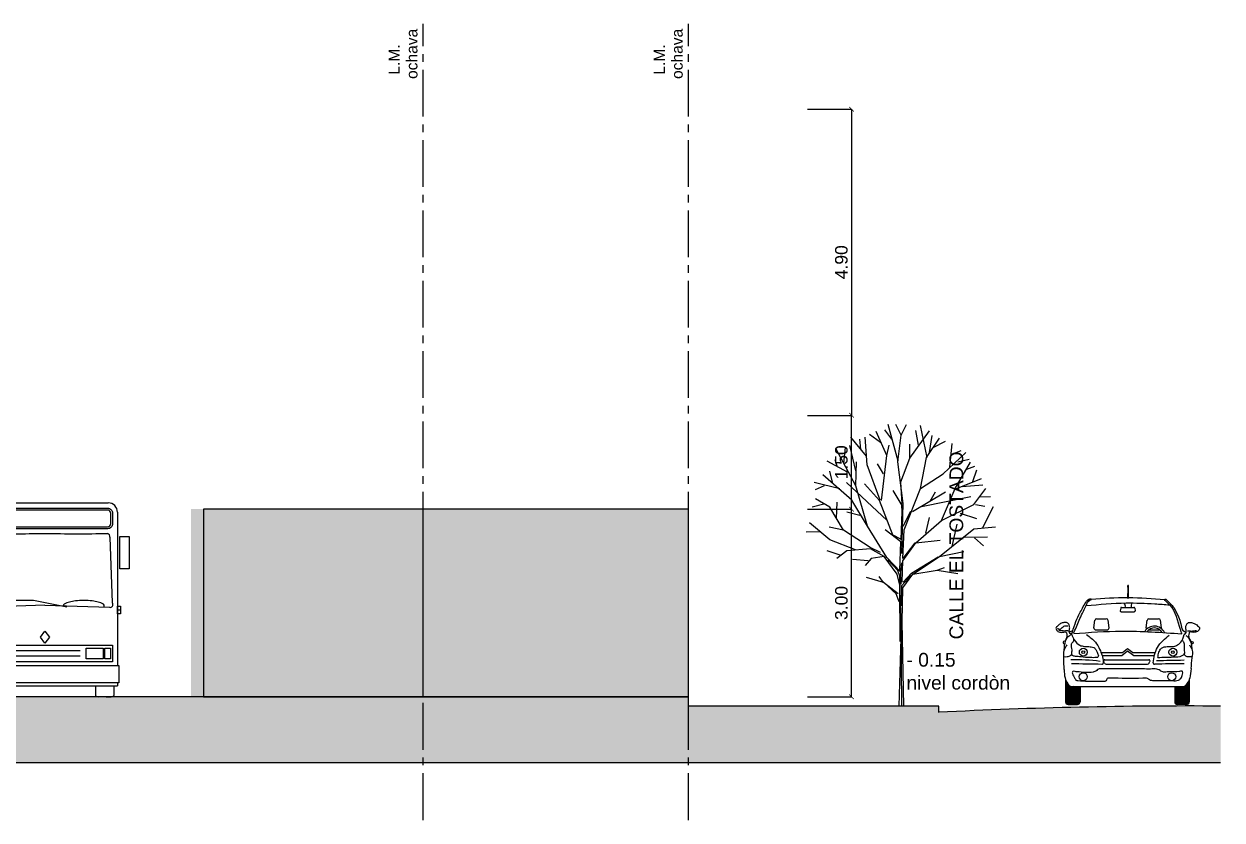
# Model space of a CAD drawing. Header units: inches. Extents: x -309 to 190, y -1585 to -1350.
# Drawn here: x 160.18 to 179.33, y -1457.28 to -1444.55 of the extents above; entities that cross this region are included whole.
import ezdxf

# ---------------------------------------------------------------- set-up
doc = ezdxf.new("R2010")
doc.units = ezdxf.units.IN
doc.header["$MEASUREMENT"] = 0
doc.header["$PDMODE"] = 3
doc.linetypes.add('CENTER2', pattern=[1.125, 0.75, -0.125, 0.125, -0.125])
doc.linetypes.add('HIDDEN', pattern=[0.375, 0.25, -0.125])
doc.layers.get('0').update_dxf_attribs({"color": 9, "linetype": 'CONTINUOUS'})
doc.layers.get('DEFPOINTS').update_dxf_attribs({"color": 9, "linetype": 'CONTINUOUS'})
for name, color, linetype in [('color gris', 9, 'CONTINUOUS'), ('COTAS 1.75', 9, 'CONTINUOUS'), ('lm', 9, 'HIDDEN'), ('referencias', 9, 'CONTINUOUS'), ('TECH', 9, 'CONTINUOUS'), ('TEXT-CARP', 9, 'CONTINUOUS'), ('TEXTOS', 9, 'CONTINUOUS')]:
    doc.layers.add(name, color=color, linetype=linetype)
doc.styles.add('ARIAL', font='arial.ttf', dxfattribs={"height": 0.225})
doc.styles.add('COTAS', font='arial.ttf')
doc.styles.get("Standard").update_dxf_attribs({"font": 'arial.ttf'})
doc.dimstyles.new('FMR75', dxfattribs={"dimtxt": 0.13, "dimasz": 0.075, "dimexe": 0, "dimexo": 0, "dimgap": 0.06, "dimtad": 1, "dimzin": 4, "dimdsep": 46, "dimtxsty": 'COTAS', "dimblk1": 'ARCHTICK', "dimblk2": 'ARCHTICK', "dimsah": 1, "dimcen": 0.2, "dimclrd": 256, "dimclre": 9, "dimclrt": 2, "dimadec": 0, "dimazin": 0, "dimtfac": 1, "dimtmove": 2, "dimatfit": 3, "dimldrblk": 'ARCHTICK', "dimfxl": 1, "dimtvp": -0.8, "dimtolj": 1, "dimtzin": 0, "dimarcsym": 0})

# ---------------------------------------------------------------- blocks, each defined once
blk = doc.blocks.new('bus 6')
for p, q in [((-0.095, 3.1), (1.925, 3.1)), ((-0.245, 2.95), (-0.245, 0.497)), ((2.075, 2.95), (2.075, 0.497)), ((-0.165, 1.5), (-0.125, 2.55)), ((1.995, 1.5), (1.955, 2.55)), ((0.733, 1.538), (0.139, 1.538)), ((1.264, 1.43), (0.733, 1.538)), ((-0.293, 1.387), (-0.245, 1.387)), ((0.915, 1.467), (-0.115, 1.43)), ((0.915, 1.467), (1.945, 1.43)), ((2.123, 1.387), (2.075, 1.387)), ((-0.167, 0.827), (1.997, 0.827)), ((-0.167, 0.558), (-0.167, 0.827)), ((1.997, 0.827), (1.997, 0.558)), ((0.383, 0.738), (1.478, 0.738)), ((0.383, 0.656), (1.478, 0.656)), ((1.997, 0.558), (-0.167, 0.558)), ((-0.245, 0.221), (-0.245, 0.172)), ((2.075, 0.221), (2.075, 0.172)), ((-0.245, 0.172), (2.075, 0.172)), ((-0.185, 0.172), (-0.185, 0.02)), ((-0.065, 0), (-0.145, 0)), ((-0.065, 0), (0.065, 0)), ((0.105, 0.172), (0.105, 0.02)), ((1.725, 0.172), (1.725, 0.02)), ((1.895, 0), (1.765, 0)), ((1.895, 0), (1.975, 0)), ((2.015, 0.172), (2.015, 0.02))]:
    blk.add_line(p, q)
for points in [[(-0.167, 2.767), (-0.167, 2.935, -0.414214), (-0.087, 3.015), (1.917, 3.015, -0.414214), (1.997, 2.935), (1.997, 2.767, -0.414214), (1.917, 2.687), (-0.087, 2.687, -0.414214)], [(-0.137, 2.767), (-0.137, 2.935, -0.414214), (-0.087, 2.985), (0.28, 2.985, -0.414214), (0.33, 2.935), (0.33, 2.767, -0.414214), (0.28, 2.717), (-0.087, 2.717, -0.414214)], [(1.967, 2.767), (1.967, 2.935, 0.414214), (1.917, 2.985), (0.407, 2.985, 0.414214), (0.357, 2.935), (0.357, 2.767, 0.414214), (0.407, 2.717), (1.917, 2.717, 0.414214)]]:
    blk.add_lwpolyline(points, format="xyb", close=True)
for points in [[(-0.433, 2.565), (-0.433, 2.045), (-0.28, 2.045), (-0.28, 2.565)], [(2.263, 2.565), (2.263, 2.045), (2.11, 2.045), (2.11, 2.565)], [(-0.245, 1.325), (-0.245, 1.448), (-0.293, 1.448), (-0.293, 1.325)], [(2.075, 1.325), (2.075, 1.448), (2.123, 1.448), (2.123, 1.325)], [(0.915, 0.859), (0.844, 0.955), (0.915, 1.05), (0.986, 0.955)], [(-0.044, 0.607), (-0.044, 0.778), (-0.133, 0.778), (-0.133, 0.607)], [(0.257, 0.607), (0.257, 0.778), (-0.015, 0.778), (-0.015, 0.607)], [(1.573, 0.607), (1.573, 0.778), (1.845, 0.778), (1.845, 0.607)], [(1.874, 0.607), (1.874, 0.778), (1.963, 0.778), (1.963, 0.607)], [(-0.267, 0.221), (-0.267, 0.497), (2.097, 0.497), (2.097, 0.221)]]:
    blk.add_lwpolyline(points, close=True)
blk.add_lwpolyline([(1.854, 1.43, 0.21348), (1.864, 1.452, 0.256079), (1.85, 1.478, 0.077553), (1.768, 1.514, 0.037361), (1.671, 1.532, 0.027272), (1.536, 1.539, 0.027272), (1.402, 1.532, 0.037361), (1.305, 1.514, 0.077553), (1.223, 1.478, 0.221642), (1.209, 1.456, 0.256079)], format="xyb")
for centre, radius, start, end in [((-0.095, 2.95), 0.15, 90, 180), ((1.925, 2.95), 0.15, 0, 90), ((-0.071, 2.557), 0.0543, 104.6764, 187.9435), ((0.389, 37.962), 35.355, 269.2323, 270.8529), ((1.441, 37.962), 35.355, 269.1471, 270.7677), ((1.901, 2.557), 0.0543, 352.0565, 75.3236), ((-0.126, 1.475), 0.0463, 147.3391, 283.7363), ((1.956, 1.475), 0.0463, 256.2637, 32.6609), ((-0.145, 0.05), 0.05, 216.8699, 270), ((0.065, 0.05), 0.05, 270, 323.1301), ((1.765, 0.05), 0.05, 216.8699, 270), ((1.975, 0.05), 0.05, 270, 323.1301)]:
    blk.add_arc(centre, radius, start, end)
blk.add_text('00', height=0.1521).set_placement((-0.042, 2.769))
blk = doc.blocks.new('Arvls022')
at = {"color": 0, "linetype": 'ByBlock'}
for p, q in [((-0.0903, 0.8828), (-0.067, 0.9973)), ((-0.0598, 0.9275), (-0.0509, 0.9794)), ((0.001, 0.9633), (-0.0169, 1.0009)), ((0.001, 0.9633), (0.0207, 1.0009)), ((0.0118, 0.8702), (0.0476, 1.0009)), ((0.035, 0.949), (0.0601, 0.9813)), ((-0.1117, 0.9185), (-0.1565, 0.9418)), ((-0.0885, 0.8828), (-0.135, 0.9526)), ((-0.0992, 0.9006), (-0.1082, 0.9615)), ((-0.0294, 0.8809), (-0.0992, 0.9776)), ((0.0136, 0.8684), (0.001, 0.9633)), ((0.0529, 0.8899), (0.0905, 0.9759)), ((0.0745, 0.9364), (0.1138, 0.9651)), ((0.1228, 0.8576), (0.1299, 0.9561)), ((0.1245, 0.8881), (0.1801, 0.9561)), ((0.1442, 0.9132), (0.1478, 0.949)), ((-0.1476, 0.8254), (-0.2281, 0.9006)), ((-0.1762, 0.8935), (-0.212, 0.9078)), ((-0.1708, 0.8487), (-0.1798, 0.9329)), ((-0.0294, 0.8809), (-0.0294, 0.9311)), ((0.0529, 0.8899), (0.044, 0.9275)), ((0.1621, 0.8362), (0.1836, 0.9257)), ((0.1621, 0.7824), (0.2338, 0.915)), ((0.2051, 0.863), (0.1998, 0.9185)), ((-0.2317, 0.8416), (-0.2603, 0.8523)), ((-0.1905, 0.7735), (-0.2442, 0.8666)), ((-0.1995, 0.8684), (-0.2406, 0.8774)), ((-0.067, 0.7735), (-0.0885, 0.8828)), ((0.0028, 0.7968), (-0.0294, 0.8809)), ((-0.0061, 0.7198), (0.0136, 0.8684)), ((0.0709, 0.7305), (0.0529, 0.8899)), ((0.0637, 0.8254), (0.0852, 0.8612)), ((0.0762, 0.7323), (0.1228, 0.8576)), ((0.1621, 0.7824), (0.1604, 0.8684)), ((0.1926, 0.8308), (0.2642, 0.8702)), ((0.2284, 0.8523), (0.2355, 0.8756)), ((-0.1923, 0.7717), (-0.2836, 0.8093)), ((-0.2532, 0.7986), (-0.2675, 0.8398)), ((-0.067, 0.7735), (-0.1476, 0.8254)), ((0.1765, 0.7323), (0.2803, 0.8219)), ((0.2445, 0.7914), (0.2552, 0.8344)), ((-0.2568, 0.7162), (-0.2997, 0.7735)), ((-0.2156, 0.7807), (-0.289, 0.786)), ((-0.1422, 0.6589), (-0.1905, 0.7735)), ((-0.0097, 0.6266), (-0.067, 0.7735)), ((-0.0061, 0.7072), (0.0297, 0.7663)), ((-0.0025, 0.7198), (0.0028, 0.795)), ((0.0512, 0.6589), (0.1961, 0.795)), ((0.078, 0.7305), (0.1317, 0.7896)), ((0.121, 0.6392), (0.1621, 0.7824)), ((0.2194, 0.7717), (0.3107, 0.795)), ((0.2749, 0.7824), (0.3071, 0.7681)), ((-0.28, 0.7431), (-0.3158, 0.7448)), ((-0.0706, 0.709), (-0.246, 0.7448)), ((-0.0384, 0.6911), (-0.1565, 0.761)), ((-0.101, 0.7287), (-0.1207, 0.761)), ((0.0297, 0.6051), (0.078, 0.7305)), ((0.121, 0.6392), (0.1765, 0.7323)), ((0.2317, 0.6671), (0.2284, 0.7251)), ((0.2552, 0.7072), (0.3054, 0.7359)), ((-0.2872, 0.632), (-0.3265, 0.709)), ((-0.2621, 0.7162), (-0.2961, 0.7108)), ((-0.2084, 0.6858), (-0.2657, 0.666)), ((-0.1422, 0.6589), (-0.2568, 0.7162)), ((-0.0061, 0.6392), (-0.033, 0.6929)), ((-0.0008, 0.5425), (-0.0061, 0.7198)), ((-0.0025, 0.6911), (-0.0008, 0.7144)), ((0.001, 0.5908), (-0.0025, 0.6911)), ((0.1478, 0.6768), (0.1944, 0.6893)), ((0.2069, 0.6249), (0.2552, 0.7072)), ((0.2767, 0.718), (0.3179, 0.7072)), ((-0.1798, 0.5675), (-0.1976, 0.6463)), ((-0.0509, 0.5801), (-0.1422, 0.6589)), ((-0.0867, 0.6141), (-0.0992, 0.6696)), ((0.0529, 0.5282), (0.121, 0.6392)), ((0.2552, 0.5908), (0.3268, 0.6517)), ((-0.2568, 0.6302), (-0.3337, 0.6374)), ((-0.2227, 0.5998), (-0.3051, 0.6016)), ((-0.2585, 0.598), (-0.2908, 0.5694)), ((-0.135, 0.5318), (-0.2568, 0.6302)), ((-0.0044, 0.5245), (-0.0097, 0.6266)), ((0.0028, 0.5837), (0.0583, 0.6266)), ((0.0028, 0.5926), (0.0297, 0.607)), ((0.112, 0.564), (0.2069, 0.6249)), ((0.2069, 0.6249), (0.257, 0.6356)), ((0.2874, 0.6195), (0.3394, 0.6177)), ((-0.0509, 0.5801), (-0.1368, 0.589)), ((-0.0044, 0.5156), (-0.0509, 0.5801)), ((-0.0473, 0.5801), (-0.0044, 0.5245)), ((0.0064, 0.4816), (0.0028, 0.5837)), ((0.0619, 0.5318), (0.1102, 0.5586)), ((0.0745, 0.5461), (0.112, 0.564)), ((0.1102, 0.5586), (0.1944, 0.5514)), ((0.1639, 0.555), (0.2552, 0.5908)), ((-0.135, 0.5318), (-0.2209, 0.5496)), ((-0.0401, 0.469), (-0.135, 0.5318)), ((-0.0348, 0.4726), (-0.1296, 0.5299)), ((-0.0025, 0.4404), (-0.0044, 0.5156)), ((0.0028, 0.4762), (0.0529, 0.5282)), ((0.0136, 0.4816), (0.0494, 0.5192)), ((0.0153, 0.469), (0.0619, 0.5318)), ((0.0619, 0.5318), (0.1085, 0.5245)), ((0.1085, 0.5245), (0.1299, 0.4995)), ((0.1192, 0.5156), (0.1747, 0.521)), ((0.1944, 0.5514), (0.2302, 0.5245)), ((0.2141, 0.5353), (0.2642, 0.5514)), ((-0.126, 0.4834), (-0.1995, 0.4709)), ((-0.126, 0.4834), (-0.1529, 0.4923)), ((-0.0401, 0.469), (-0.126, 0.4834)), ((-0.0044, 0.4207), (-0.0401, 0.469)), ((-0.0061, 0.4404), (-0.0348, 0.4726)), ((0.0028, 0.4762), (-0.0008, 0.5085)), ((0.0014, 0.4337), (0.0023, 0.4755)), ((0.0064, 0.4619), (0.0136, 0.4816)), ((0.0064, 0.4297), (0.0153, 0.469)), ((-0.0008, 0.4279), (-0.033, 0.4637)), ((0.0006, 0.356), (-0.0011, 0.4279)), ((0.0014, 0.2832), (0.0064, 0.4619)), ((0.0046, 0.2291), (0.0064, 0.4297)), ((0.0118, 0.3992), (0.0637, 0.4386)), ((0.0189, 0.3992), (0.0494, 0.4261)), ((0.0637, 0.4386), (0.0798, 0.4601)), ((0.0637, 0.4386), (0.1245, 0.4565)), ((-0.0025, 0.2989), (-0.0044, 0.4207)), ((0.0082, 0.3705), (0.0189, 0.3992)), ((-0.0079, -0.0002), (-0.0025, 0.2989)), ((-0.0008, 0.0034), (0.001, 0.281)), ((0.001, 0.281), (0.01, -0.0002))]:
    blk.add_line(p, q, dxfattribs=at)
blk = doc.blocks.new('*X74')
at = {"color": 0, "linetype": 'ByBlock'}
for p, q in [((19.33, 4.12), (19.56, 4.12)), ((19.33, 4), (19.56, 4)), ((19.33, 3.88), (19.56, 3.88)), ((19.33, 3.75), (19.56, 3.75)), ((19.33, 3.62), (19.56, 3.62)), ((19.33, 3.5), (19.56, 3.5)), ((19.33, 3.38), (19.56, 3.38)), ((19.35, 3.25), (19.56, 3.25)), ((19.41, 3.12), (19.56, 3.12))]:
    blk.add_line(p, q, dxfattribs=at)
blk = doc.blocks.new('Citroen forntal')
for p, q in [((-0.123, -0.167), (-0.13, -0.207)), ((-0.109, -0.155), (0.087, -0.155)), ((0.101, -0.167), (0.108, -0.207)), ((-0.551, -0.481), (-0.537, -0.361)), ((-0.507, -0.335), (-0.353, -0.335)), ((-0.309, -0.481), (-0.323, -0.361)), ((-0.116, -0.223), (0.094, -0.223)), ((0.285, -0.481), (0.299, -0.361)), ((0.329, -0.335), (0.483, -0.335)), ((0.527, -0.481), (0.513, -0.361)), ((-0.521, -0.514), (-0.339, -0.514)), ((0.324, -0.514), (0.497, -0.514)), ((-0.437, -0.874), (-0.094, -0.874)), ((-0.42, -0.921), (-0.105, -0.921)), ((-0.105, -0.921), (-0.015, -0.849)), ((-0.094, -0.874), (-0.016, -0.811)), ((-0.016, -0.811), (0.072, -0.874)), ((-0.015, -0.849), (0.087, -0.921)), ((0.072, -0.874), (0.429, -0.874)), ((0.087, -0.921), (0.416, -0.921)), ((-0.384, -1.043), (-0.393, -1.022)), ((-0.375, -0.993), (0.326, -0.993)), ((-0.356, -1.061), (0.307, -1.061)), ((0.334, -1.043), (0.344, -1.022)), ((-1.004, -1.308), (-1.004, -1.665)), ((-1.004, -1.308), (-1.004, -1.308)), ((-0.998, -1.321), (-1.004, -1.321)), ((-0.992, -1.335), (-1.004, -1.335)), ((0.961, -1.335), (0.973, -1.335)), ((0.968, -1.321), (0.973, -1.321)), ((0.973, -1.308), (0.973, -1.665)), ((0.973, -1.308), (0.973, -1.308)), ((-0.985, -1.348), (-1.004, -1.348)), ((-0.98, -1.361), (-1.004, -1.361)), ((-0.98, -1.374), (-1.004, -1.374)), ((-0.98, -1.387), (-1.004, -1.387)), ((-0.98, -1.4), (-1.004, -1.4)), ((-0.98, -1.414), (-1.004, -1.414)), ((-0.98, -1.427), (-1.004, -1.427)), ((-0.98, -1.44), (-1.004, -1.44)), ((-0.98, -1.453), (-1.004, -1.453)), ((-0.98, -1.466), (-1.004, -1.466)), ((-0.98, -1.48), (-1.004, -1.48)), ((-0.98, -1.493), (-1.004, -1.493)), ((-0.98, -1.506), (-1.004, -1.506)), ((-0.98, -1.519), (-1.004, -1.519)), ((-0.98, -1.356), (-0.98, -1.703)), ((-0.977, -1.361), (-0.98, -1.358)), ((-0.943, -1.413), (-0.98, -1.376)), ((-0.943, -1.432), (-0.98, -1.395)), ((-0.943, -1.451), (-0.98, -1.414)), ((-0.943, -1.469), (-0.98, -1.432)), ((-0.943, -1.488), (-0.98, -1.451)), ((-0.943, -1.507), (-0.98, -1.47)), ((-0.943, -1.525), (-0.98, -1.488)), ((-0.943, -1.544), (-0.98, -1.507)), ((-0.943, -1.563), (-0.98, -1.526)), ((-0.943, -1.707), (-0.943, -1.402)), ((-0.943, -1.415), (-0.937, -1.409)), ((-0.943, -1.433), (-0.926, -1.416)), ((-0.943, -1.452), (-0.91, -1.419)), ((-0.943, -1.471), (-0.906, -1.434)), ((-0.943, -1.489), (-0.906, -1.452)), ((-0.943, -1.508), (-0.906, -1.471)), ((-0.943, -1.527), (-0.906, -1.49)), ((-0.943, -1.545), (-0.906, -1.509)), ((-0.943, -1.564), (-0.906, -1.527)), ((-0.906, -1.707), (-0.906, -1.419)), ((-0.869, -1.469), (-0.906, -1.432)), ((-0.869, -1.487), (-0.906, -1.45)), ((-0.869, -1.506), (-0.906, -1.469)), ((-0.869, -1.524), (-0.906, -1.488)), ((-0.869, -1.543), (-0.906, -1.506)), ((-0.869, -1.562), (-0.906, -1.525)), ((-0.869, -1.45), (-0.901, -1.419)), ((-0.869, -1.431), (-0.882, -1.419)), ((-0.869, -1.707), (-0.869, -1.419)), ((-0.869, -1.453), (-0.835, -1.419)), ((-0.869, -1.434), (-0.854, -1.419)), ((-0.869, -1.472), (-0.832, -1.435)), ((-0.869, -1.49), (-0.832, -1.453)), ((-0.869, -1.509), (-0.832, -1.472)), ((-0.869, -1.528), (-0.832, -1.491)), ((-0.869, -1.546), (-0.832, -1.509)), ((-0.869, -1.565), (-0.832, -1.528)), ((-0.832, -1.707), (-0.832, -1.419)), ((-0.796, -1.468), (-0.832, -1.431)), ((-0.796, -1.486), (-0.832, -1.449)), ((-0.796, -1.505), (-0.832, -1.468)), ((-0.796, -1.524), (-0.832, -1.487)), ((-0.796, -1.542), (-0.832, -1.505)), ((-0.796, -1.561), (-0.832, -1.524)), ((-0.796, -1.449), (-0.826, -1.419)), ((-0.796, -1.43), (-0.807, -1.419)), ((-0.796, -1.419), (-0.796, -1.703)), ((-0.772, -1.427), (-0.796, -1.427)), ((-0.772, -1.44), (-0.796, -1.44)), ((-0.772, -1.453), (-0.796, -1.453)), ((-0.772, -1.466), (-0.796, -1.466)), ((-0.772, -1.48), (-0.796, -1.48)), ((-0.772, -1.493), (-0.796, -1.493)), ((-0.772, -1.506), (-0.796, -1.506)), ((-0.772, -1.519), (-0.796, -1.519)), ((-0.772, -1.419), (-0.772, -1.665)), ((0.741, -1.419), (0.741, -1.665)), ((0.741, -1.427), (0.765, -1.427)), ((0.741, -1.44), (0.765, -1.44)), ((0.741, -1.453), (0.765, -1.453)), ((0.741, -1.466), (0.765, -1.466)), ((0.741, -1.48), (0.765, -1.48)), ((0.741, -1.493), (0.765, -1.493)), ((0.741, -1.506), (0.765, -1.506)), ((0.741, -1.519), (0.765, -1.519)), ((0.765, -1.419), (0.765, -1.703)), ((0.765, -1.449), (0.795, -1.419)), ((0.765, -1.43), (0.777, -1.419)), ((0.765, -1.468), (0.802, -1.431)), ((0.765, -1.486), (0.802, -1.449)), ((0.765, -1.505), (0.802, -1.468)), ((0.765, -1.524), (0.802, -1.487)), ((0.765, -1.542), (0.802, -1.505)), ((0.765, -1.561), (0.802, -1.524)), ((0.802, -1.707), (0.802, -1.419)), ((0.839, -1.472), (0.802, -1.435)), ((0.839, -1.49), (0.802, -1.453)), ((0.839, -1.509), (0.802, -1.472)), ((0.839, -1.528), (0.802, -1.491)), ((0.839, -1.546), (0.802, -1.509)), ((0.839, -1.565), (0.802, -1.528)), ((0.839, -1.453), (0.804, -1.419)), ((0.839, -1.434), (0.823, -1.419)), ((0.839, -1.707), (0.839, -1.419)), ((0.839, -1.431), (0.851, -1.419)), ((0.839, -1.45), (0.87, -1.419)), ((0.839, -1.469), (0.876, -1.432)), ((0.839, -1.487), (0.876, -1.45)), ((0.839, -1.506), (0.876, -1.469)), ((0.839, -1.524), (0.876, -1.488)), ((0.839, -1.543), (0.876, -1.506)), ((0.839, -1.562), (0.876, -1.525)), ((0.876, -1.707), (0.876, -1.419)), ((0.912, -1.471), (0.876, -1.434)), ((0.912, -1.489), (0.876, -1.452)), ((0.912, -1.508), (0.876, -1.471)), ((0.912, -1.527), (0.876, -1.49)), ((0.912, -1.545), (0.876, -1.509)), ((0.912, -1.564), (0.876, -1.527)), ((0.912, -1.452), (0.879, -1.419)), ((0.912, -1.433), (0.896, -1.417)), ((0.912, -1.413), (0.949, -1.376)), ((0.912, -1.432), (0.949, -1.395)), ((0.912, -1.707), (0.912, -1.403)), ((0.912, -1.451), (0.949, -1.414)), ((0.912, -1.469), (0.949, -1.432)), ((0.912, -1.488), (0.949, -1.451)), ((0.912, -1.507), (0.949, -1.47)), ((0.912, -1.525), (0.949, -1.488)), ((0.912, -1.544), (0.949, -1.507)), ((0.912, -1.563), (0.949, -1.526)), ((0.946, -1.361), (0.949, -1.358)), ((0.949, -1.356), (0.949, -1.703)), ((0.949, -1.361), (0.973, -1.361)), ((0.949, -1.374), (0.973, -1.374)), ((0.949, -1.387), (0.973, -1.387)), ((0.949, -1.4), (0.973, -1.4)), ((0.949, -1.414), (0.973, -1.414)), ((0.949, -1.427), (0.973, -1.427)), ((0.949, -1.44), (0.973, -1.44)), ((0.949, -1.453), (0.973, -1.453)), ((0.949, -1.466), (0.973, -1.466)), ((0.949, -1.48), (0.973, -1.48)), ((0.949, -1.493), (0.973, -1.493)), ((0.949, -1.506), (0.973, -1.506)), ((0.949, -1.519), (0.973, -1.519)), ((0.954, -1.348), (0.973, -1.348)), ((-0.98, -1.532), (-1.004, -1.532)), ((-0.98, -1.545), (-1.004, -1.545)), ((-0.98, -1.559), (-1.004, -1.559)), ((-0.98, -1.572), (-1.004, -1.572)), ((-0.98, -1.585), (-1.004, -1.585)), ((-0.98, -1.598), (-1.004, -1.598)), ((-0.98, -1.611), (-1.004, -1.611)), ((-0.98, -1.625), (-1.004, -1.625)), ((-0.98, -1.638), (-1.004, -1.638)), ((-0.98, -1.651), (-1.004, -1.651)), ((-0.98, -1.664), (-1.004, -1.664)), ((-0.98, -1.677), (-1.002, -1.677)), ((-0.98, -1.691), (-0.995, -1.691)), ((-0.943, -1.581), (-0.98, -1.544)), ((-0.943, -1.6), (-0.98, -1.563)), ((-0.943, -1.618), (-0.98, -1.582)), ((-0.943, -1.637), (-0.98, -1.6)), ((-0.943, -1.656), (-0.98, -1.619)), ((-0.943, -1.674), (-0.98, -1.638)), ((-0.943, -1.693), (-0.98, -1.656)), ((-0.948, -1.707), (-0.98, -1.675)), ((-0.967, -1.707), (-0.98, -1.693)), ((-0.962, -1.707), (-0.814, -1.707)), ((-0.943, -1.583), (-0.906, -1.546)), ((-0.943, -1.601), (-0.906, -1.564)), ((-0.943, -1.62), (-0.906, -1.583)), ((-0.943, -1.639), (-0.906, -1.602)), ((-0.943, -1.657), (-0.906, -1.62)), ((-0.943, -1.676), (-0.906, -1.639)), ((-0.943, -1.695), (-0.906, -1.658)), ((-0.937, -1.707), (-0.906, -1.676)), ((-0.918, -1.707), (-0.906, -1.695)), ((-0.869, -1.58), (-0.906, -1.544)), ((-0.869, -1.599), (-0.906, -1.562)), ((-0.869, -1.618), (-0.906, -1.581)), ((-0.869, -1.636), (-0.906, -1.599)), ((-0.869, -1.655), (-0.906, -1.618)), ((-0.869, -1.674), (-0.906, -1.637)), ((-0.869, -1.692), (-0.906, -1.655)), ((-0.873, -1.707), (-0.906, -1.674)), ((-0.892, -1.707), (-0.906, -1.693)), ((-0.869, -1.584), (-0.832, -1.547)), ((-0.869, -1.602), (-0.832, -1.565)), ((-0.869, -1.621), (-0.832, -1.584)), ((-0.869, -1.639), (-0.832, -1.603)), ((-0.869, -1.658), (-0.832, -1.621)), ((-0.869, -1.677), (-0.832, -1.64)), ((-0.869, -1.695), (-0.832, -1.658)), ((-0.862, -1.707), (-0.832, -1.677)), ((-0.844, -1.707), (-0.832, -1.696)), ((-0.796, -1.58), (-0.832, -1.543)), ((-0.796, -1.598), (-0.832, -1.561)), ((-0.796, -1.617), (-0.832, -1.58)), ((-0.796, -1.636), (-0.832, -1.599)), ((-0.796, -1.654), (-0.832, -1.617)), ((-0.796, -1.673), (-0.832, -1.636)), ((-0.796, -1.692), (-0.832, -1.655)), ((-0.801, -1.705), (-0.832, -1.673)), ((-0.817, -1.707), (-0.832, -1.692)), ((-0.772, -1.532), (-0.796, -1.532)), ((-0.772, -1.545), (-0.796, -1.545)), ((-0.772, -1.559), (-0.796, -1.559)), ((-0.774, -1.572), (-0.796, -1.572)), ((0.741, -1.532), (0.765, -1.532)), ((0.741, -1.545), (0.765, -1.545)), ((0.741, -1.559), (0.765, -1.559)), ((0.743, -1.572), (0.765, -1.572)), ((0.765, -1.58), (0.802, -1.543)), ((0.765, -1.598), (0.802, -1.561)), ((0.765, -1.617), (0.802, -1.58)), ((0.765, -1.636), (0.802, -1.599)), ((0.765, -1.654), (0.802, -1.617)), ((0.765, -1.673), (0.802, -1.636)), ((0.765, -1.692), (0.802, -1.655)), ((0.77, -1.705), (0.802, -1.673)), ((0.931, -1.707), (0.783, -1.707)), ((0.787, -1.707), (0.802, -1.692)), ((0.839, -1.584), (0.802, -1.547)), ((0.839, -1.602), (0.802, -1.565)), ((0.839, -1.621), (0.802, -1.584)), ((0.839, -1.639), (0.802, -1.603)), ((0.839, -1.658), (0.802, -1.621)), ((0.839, -1.677), (0.802, -1.64)), ((0.839, -1.695), (0.802, -1.658)), ((0.832, -1.707), (0.802, -1.677)), ((0.813, -1.707), (0.802, -1.696)), ((0.839, -1.58), (0.876, -1.544)), ((0.839, -1.599), (0.876, -1.562)), ((0.839, -1.618), (0.876, -1.581)), ((0.839, -1.636), (0.876, -1.599)), ((0.839, -1.655), (0.876, -1.618)), ((0.839, -1.674), (0.876, -1.637)), ((0.839, -1.692), (0.876, -1.655)), ((0.843, -1.707), (0.876, -1.674)), ((0.861, -1.707), (0.876, -1.693)), ((0.912, -1.583), (0.876, -1.546)), ((0.912, -1.601), (0.876, -1.564)), ((0.912, -1.62), (0.876, -1.583)), ((0.912, -1.639), (0.876, -1.602)), ((0.912, -1.657), (0.876, -1.62)), ((0.912, -1.676), (0.876, -1.639)), ((0.912, -1.695), (0.876, -1.658)), ((0.906, -1.707), (0.876, -1.676)), ((0.888, -1.707), (0.876, -1.695)), ((0.912, -1.581), (0.949, -1.544)), ((0.912, -1.6), (0.949, -1.563)), ((0.912, -1.618), (0.949, -1.582)), ((0.912, -1.637), (0.949, -1.6)), ((0.912, -1.656), (0.949, -1.619)), ((0.912, -1.674), (0.949, -1.638)), ((0.912, -1.693), (0.949, -1.656)), ((0.917, -1.707), (0.949, -1.675)), ((0.936, -1.707), (0.949, -1.693)), ((0.949, -1.532), (0.973, -1.532)), ((0.949, -1.545), (0.973, -1.545)), ((0.949, -1.559), (0.973, -1.559)), ((0.949, -1.572), (0.973, -1.572)), ((0.949, -1.585), (0.973, -1.585)), ((0.949, -1.598), (0.973, -1.598)), ((0.949, -1.611), (0.973, -1.611)), ((0.949, -1.625), (0.973, -1.625)), ((0.949, -1.638), (0.973, -1.638)), ((0.949, -1.651), (0.973, -1.651)), ((0.949, -1.664), (0.973, -1.664)), ((0.949, -1.677), (0.971, -1.677)), ((0.949, -1.691), (0.964, -1.691))]:
    blk.add_line(p, q)
for centre, radius in [((-0.721, -0.87), 0.0627), ((-0.721, -0.87), 0.0226), ((0.712, -0.87), 0.0627), ((0.712, -0.87), 0.0226), ((-0.722, -1.263), 0.0637), ((0.693, -1.263), 0.0637)]:
    blk.add_circle(centre, radius)
for centre, radius, start, end in [((-0.021, -5.809), 5.807, 89.9266, 95.638), ((-0.109, -0.169), 0.014, 90, 170.2082), ((-0.116, -0.134), 0.0677, 341.0728, 46.3353), ((-0.021, -5.809), 5.807, 84.0454, 89.8073), ((0.11, -0.134), 0.0677, 132.2588, 198.9272), ((0.087, -0.169), 0.014, 9.7918, 90), ((-0.507, -0.365), 0.03, 90, 173.4106), ((-0.353, -0.365), 0.03, 6.5894, 90), ((-0.116, -0.209), 0.014, 170.2082, 270), ((0.094, -0.209), 0.014, 270, 9.7918), ((0.329, -0.365), 0.03, 90, 173.4106), ((0.483, -0.365), 0.03, 6.5894, 90), ((-0.956, -0.429), 0.115, 275.2798, 307.7048), ((-0.521, -0.484), 0.03, 173.4106, 270), ((-0.339, -0.484), 0.03, 270, 6.5894), ((0.415, -0.63), 0.177, 23.9021, 149.9512), ((0.315, -0.484), 0.03, 173.4106, 219.2213), ((0.415, -0.63), 0.147, 30.1912, 143.6305), ((0.497, -0.484), 0.03, 270, 284.0345), ((0.497, -0.484), 0.03, 344.5945, 6.5894), ((0.91, -0.596), 0.02, 124.2213, 168.168), ((-0.813, -3.732), 2.739, 82.4291, 92.251), ((-1.52, -48.752), 47.699, 88.681, 89.2692), ((-0.421, -1.046), 0.02, 268.681, 359.8309), ((-0.375, -1.013), 0.02, 90, 204.8), ((-0.356, -1.031), 0.03, 204.8, 270), ((0.307, -1.031), 0.03, 270, 335.2), ((0.326, -1.013), 0.02, 335.2, 90), ((0.415, -1.042), 0.02, 172.1097, 271.2454), ((1.096, -32.342), 31.287, 90.3705, 91.2454), ((4.228, -172.654), 171.686, 91.11415, 91.26022), ((-0.914, -1.389), 0.03, 225.0136, 270), ((0.885, -1.389), 0.03, 270, 317.275), ((-0.962, -1.665), 0.0422, 180, 270), ((-0.814, -1.665), 0.0422, 270, 0), ((0.783, -1.665), 0.0422, 180, 270), ((0.931, -1.665), 0.0422, 270, 0)]:
    blk.add_arc(centre, radius, start, end)
for points in [[(-0.015, 0.008), (-0.012, -0.003), (-0.007, -0.006), (-0.003, -0.004), (0.001, 0.007), (0.004, 0.103), (0.004, 0.158), (0.003, 0.188), (0, 0.194), (-0.008, 0.195), (-0.012, 0.19), (-0.012, 0.181), (-0.013, 0.057), (-0.015, 0.006)], [(-0.875, -0.569), (-0.787, -0.361), (-0.677, -0.124), (-0.615, -0.039), (-0.591, -0.03)], [(0.591, -0.049), (0.581, -0.039), (0.589, -0.024), (0.606, -0.027)], [(0.591, -0.049), (0.66, -0.114), (0.827, -0.504), (0.852, -0.577)], [(-0.911, -0.584), (-0.941, -0.557), (-0.946, -0.532), (-0.939, -0.494), (-0.944, -0.444), (-0.969, -0.404), (-1.016, -0.394), (-1.071, -0.409), (-1.114, -0.434), (-1.139, -0.459), (-1.156, -0.474), (-1.156, -0.499), (-1.141, -0.522), (-1.126, -0.539), (-1.094, -0.549), (-1.061, -0.554), (-1.034, -0.549), (-1.001, -0.549), (-0.991, -0.562), (-0.984, -0.609), (-0.994, -0.667)], [(-1.131, -0.489), (-1.107, -0.502), (-1.068, -0.489), (-1.044, -0.465), (-1.018, -0.45), (-0.966, -0.45)], [(-0.964, -0.527), (-1.021, -0.532), (-1.109, -0.522)], [(-0.874, -0.572), (-0.111, -0.534), (0.852, -0.577)], [(0.944, -0.527), (1.002, -0.532), (1.089, -0.522)], [(-1.026, -1.15), (-1.032, -0.967), (-1.022, -0.79), (-0.992, -0.663), (-0.947, -0.608), (-0.907, -0.585)], [(-1.027, -0.845), (-0.997, -0.78), (-0.977, -0.753)], [(-0.907, -0.585), (-0.864, -0.673), (-0.777, -0.76), (-0.702, -0.777), (-0.634, -0.782), (-0.554, -0.797), (-0.519, -0.83), (-0.499, -0.87), (-0.487, -0.9), (-0.479, -0.927), (-0.487, -0.952), (-0.507, -0.957), (-0.612, -0.957), (-0.762, -0.947), (-0.847, -0.937), (-0.894, -0.922), (-0.904, -0.892), (-0.899, -0.835), (-0.907, -0.785), (-0.909, -0.75), (-0.904, -0.725), (-0.882, -0.703), (-0.87, -0.663)], [(0.919, -0.604), (0.954, -0.632), (0.997, -0.717)], [(1.004, -1.13), (1.022, -0.96), (1.024, -0.84), (0.997, -0.785), (0.984, -0.76)], [(0.891, -0.907), (0.937, -0.94), (0.977, -0.94), (1.027, -0.935)], [(-0.85, -1.182), (-0.886, -1.179), (-0.895, -1.191), (-0.894, -1.211), (-0.854, -1.289), (-0.839, -1.316), (-0.807, -1.325), (-0.505, -1.334), (-0.401, -1.334), (-0.35, -1.323), (-0.341, -1.296), (-0.321, -1.283), (-0.291, -1.28), (0.231, -1.281), (0.3, -1.287), (0.318, -1.299), (0.354, -1.316), (0.413, -1.323), (0.596, -1.323), (0.705, -1.326), (0.8, -1.317), (0.838, -1.29), (0.866, -1.224), (0.866, -1.18), (0.816, -1.179), (0.664, -1.186), (0.576, -1.188), (0.551, -1.186), (0.491, -1.155), (0.455, -1.141), (0.356, -1.141), (0.222, -1.137), (-0.067, -1.137), (-0.365, -1.139), (-0.457, -1.139), (-0.477, -1.141), (-0.505, -1.162), (-0.538, -1.18), (-0.565, -1.188), (-0.818, -1.184), (-0.848, -1.182)]]:
    blk.add_spline(points, degree=3)
for points, knots in [([(-0.907, -0.585), (-0.889, -0.528), (-0.856, -0.423), (-0.788, -0.257), (-0.713, -0.131), (-0.656, -0.03), (-0.607, -0.016), (-0.592, -0.023), (-0.588, -0.028), (-0.587, -0.03)], [0, 0, 0, 0, 0.178132, 0.332603, 0.5328214, 0.6291783, 0.6602364, 0.6708806, 0.6776262, 0.6776262, 0.6776262, 0.6776262]), ([(-0.677, -0.124), (-0.464, -0.106), (-0.098, -0.074), (0.349, -0.089), (0.58, -0.108), (0.659, -0.114)], [0.00261, 0.00261, 0.00261, 0.00261, 0.644131, 1.10458, 1.340372, 1.340372, 1.340372, 1.340372]), ([(0.606, -0.027), (0.649, -0.068), (0.731, -0.148), (0.794, -0.29), (0.842, -0.41), (0.847, -0.496), (0.885, -0.535), (0.906, -0.54), (0.92, -0.551), (0.923, -0.553)], [0, 0, 0, 0, 0.1752285, 0.340652, 0.4568204, 0.5698268, 0.5768981, 0.6194132, 0.6305139, 0.6305139, 0.6305139, 0.6305139]), ([(0.899, -0.58), (0.908, -0.573), (0.923, -0.561), (0.929, -0.527), (0.915, -0.491), (0.921, -0.445), (0.945, -0.397), (1.001, -0.39), (1.049, -0.407), (1.093, -0.429), (1.114, -0.458), (1.141, -0.472), (1.139, -0.502), (1.122, -0.52), (1.106, -0.545), (1.074, -0.548), (1.043, -0.557), (1.014, -0.549), (0.984, -0.542), (0.964, -0.571), (0.961, -0.612), (0.97, -0.645), (0.975, -0.662)], [0.0078523, 0.0078523, 0.0078523, 0.0078523, 0.0407006, 0.0661832, 0.1044072, 0.1546304, 0.2017904, 0.2503587, 0.3073975, 0.3567207, 0.3920773, 0.415129, 0.4401157, 0.4671525, 0.4902002, 0.5242211, 0.5571226, 0.5850894, 0.617609, 0.6336154, 0.6816797, 0.7359765, 0.7359765, 0.7359765, 0.7359765]), ([(-1.004, -0.69), (-1.016, -0.69), (-1.036, -0.692), (-1.051, -0.724), (-1.03, -0.735), (-1.019, -0.741), (-1.016, -0.742)], [0.0038134, 0.0038134, 0.0038134, 0.0038134, 0.03883104, 0.0601827, 0.08676106, 0.09586692, 0.09586692, 0.09586692, 0.09586692]), ([(-0.667, -0.59), (-0.616, -0.628), (-0.531, -0.691), (-0.443, -0.845), (-0.402, -0.962), (-0.401, -1.039), (-0.401, -1.046)], [0, 0, 0, 0, 0.1860485, 0.3150792, 0.5254905, 0.5463824, 0.5463824, 0.5463824, 0.5463824]), ([(0.396, -1.039), (0.408, -0.953), (0.43, -0.821), (0.549, -0.685), (0.619, -0.627), (0.654, -0.598)], [0.022761, 0.022761, 0.022761, 0.022761, 0.2767601, 0.4153584, 0.5517783, 0.5517783, 0.5517783, 0.5517783]), ([(0.471, -0.955), (0.476, -0.927), (0.484, -0.875), (0.517, -0.807), (0.573, -0.786), (0.626, -0.778), (0.678, -0.776), (0.726, -0.781), (0.767, -0.765), (0.819, -0.737), (0.865, -0.679), (0.883, -0.624), (0.889, -0.597), (0.89, -0.592)], [0, 0, 0, 0, 0.0842949, 0.1605999, 0.2098648, 0.2555118, 0.3230989, 0.3656246, 0.397263, 0.4521668, 0.5427486, 0.6091486, 0.625138, 0.625138, 0.625138, 0.625138]), ([(0.471, -0.955), (0.553, -0.952), (0.684, -0.948), (0.827, -0.945), (0.911, -0.9), (0.888, -0.821), (0.905, -0.76), (0.886, -0.707), (0.87, -0.69), (0.859, -0.68)], [0, 0, 0, 0, 0.2452631, 0.3920834, 0.4316212, 0.5041259, 0.594078, 0.6233281, 0.6668488, 0.6668488, 0.6668488, 0.6668488]), ([(1.018, -0.825), (1.017, -0.795), (1.016, -0.745), (1, -0.681), (0.979, -0.655), (0.97, -0.644)], [0, 0, 0, 0, 0.0904106, 0.1504886, 0.1916073, 0.1916073, 0.1916073, 0.1916073]), ([(1.006, -0.709), (1.015, -0.702), (1.027, -0.698), (1.037, -0.717), (1.032, -0.733), (1.019, -0.74), (1.013, -0.741)], [0.01637339, 0.01637339, 0.01637339, 0.01637339, 0.0436791, 0.05485603, 0.07304819, 0.08980389, 0.08980389, 0.08980389, 0.08980389]), ([(-1.032, -0.942), (-1.014, -0.944), (-0.972, -0.946), (-0.928, -0.926), (-0.906, -0.907), (-0.903, -0.905)], [0.0202402, 0.0202402, 0.0202402, 0.0202402, 0.072587, 0.1464843, 0.1583802, 0.1583802, 0.1583802, 0.1583802]), ([(1.004, -1.13), (0.995, -1.194), (0.992, -1.273), (0.952, -1.359), (0.92, -1.394), (0.907, -1.409)], [0, 0, 0, 0, 0.1317559, 0.235108, 0.2751885, 0.2751885, 0.2751885, 0.2751885]), ([(-1.026, -1.15), (-1.025, -1.194), (-1.023, -1.273), (-0.981, -1.361), (-0.947, -1.398), (-0.936, -1.41)], [0, 0, 0, 0, 0.1317559, 0.235108, 0.2834301, 0.2834301, 0.2834301, 0.2834301])]:
    blk.add_open_spline(points, degree=3, knots=knots)
blk.add_open_spline([(-0.914, -1.419), (-0.315, -1.419), (0.285, -1.419), (0.885, -1.419)], degree=3)
for p, xscale, yscale, zscale in [((1.267, -2.02), -0.105482038903915, 0.1054820389039435, 0.1054820389039474), ((-1.298, -2.02), 0.105482038903915, 0.105482038903915, 0.105482038903915)]:
    blk.add_blockref('*X74', p, dxfattribs=dict(xscale=xscale, yscale=yscale, zscale=zscale))
blk = doc.blocks.new('_ARCHTICK')
at = {"color": 0, "linetype": 'ByBlock', "const_width": 0.15}
blk.add_lwpolyline([(-0.5, -0.5), (0.5, 0.5)], dxfattribs=at)
blk = doc.blocks.new('*D112')
at = {"layer": 'COTAS 1.75', "color": 7, "lineweight": -2, "transparency": 16777216}
for p, q in [((172.704, -1445.91), (173.409, -1445.91)), ((172.704, -1450.807), (173.409, -1450.807))]:
    blk.add_line(p, q, dxfattribs=at)
at = {"layer": 'COTAS 1.75', "lineweight": -2, "transparency": 16777216}
blk.add_line((173.409, -1445.91), (173.409, -1450.807), dxfattribs=at)
at = {"layer": 'DEFPOINTS', "color": 0, "transparency": 16777216}
for p in [(172.704, -1445.91), (172.704, -1450.807), (173.409, -1450.807)]:
    blk.add_point(p, dxfattribs=at)
at = {"layer": 'COTAS 1.75', "lineweight": -2, "transparency": 16777216, "xscale": 0.075, "yscale": 0.075, "zscale": 0.075}
for p, rotation in [((173.409, -1445.91), 90), ((173.409, -1450.807), 270)]:
    blk.add_blockref('_ARCHTICK', p, dxfattribs=dict(at, rotation=rotation))
at = {"layer": 'COTAS 1.75', "color": 2, "transparency": 16777216, "insert": (173.247, -1448.358), "char_height": 0.2, "attachment_point": 5, "rotation": 90, "style": 'COTAS'}
blk.add_mtext('\\A1;4.90', dxfattribs=at)
blk = doc.blocks.new('*D113')
at = {"layer": 'COTAS 1.75', "color": 7, "lineweight": -2, "transparency": 16777216}
for p, q in [((172.976, -1452.307), (173.409, -1452.307)), ((172.704, -1455.307), (173.409, -1455.307))]:
    blk.add_line(p, q, dxfattribs=at)
at = {"layer": 'COTAS 1.75', "lineweight": -2, "transparency": 16777216}
blk.add_line((173.409, -1455.307), (173.409, -1452.307), dxfattribs=at)
at = {"layer": 'DEFPOINTS', "color": 0, "transparency": 16777216}
for p in [(172.976, -1452.307), (173.409, -1452.307), (172.704, -1455.307)]:
    blk.add_point(p, dxfattribs=at)
at = {"layer": 'COTAS 1.75', "lineweight": -2, "transparency": 16777216, "xscale": 0.075, "yscale": 0.075, "zscale": 0.075}
for p, rotation in [((173.409, -1452.307), 90), ((173.409, -1455.307), 270)]:
    blk.add_blockref('_ARCHTICK', p, dxfattribs=dict(at, rotation=rotation))
at = {"layer": 'COTAS 1.75', "color": 2, "transparency": 16777216, "insert": (173.247, -1453.807), "char_height": 0.2, "attachment_point": 5, "rotation": 90, "style": 'COTAS'}
blk.add_mtext('\\A1;3.00', dxfattribs=at)
blk = doc.blocks.new('*D114')
at = {"layer": 'COTAS 1.75', "color": 7, "lineweight": -2, "transparency": 16777216}
for p, q in [((172.704, -1450.807), (173.409, -1450.807)), ((172.704, -1452.307), (173.409, -1452.307))]:
    blk.add_line(p, q, dxfattribs=at)
at = {"layer": 'COTAS 1.75', "lineweight": -2, "transparency": 16777216}
blk.add_line((173.409, -1452.307), (173.409, -1450.807), dxfattribs=at)
at = {"layer": 'DEFPOINTS', "color": 0, "transparency": 16777216}
for p in [(172.704, -1450.807), (173.409, -1450.807), (172.704, -1452.307)]:
    blk.add_point(p, dxfattribs=at)
at = {"layer": 'COTAS 1.75', "lineweight": -2, "transparency": 16777216, "xscale": 0.075, "yscale": 0.075, "zscale": 0.075}
for p, rotation in [((173.409, -1450.807), 90), ((173.409, -1452.307), 270)]:
    blk.add_blockref('_ARCHTICK', p, dxfattribs=dict(at, rotation=rotation))
at = {"layer": 'COTAS 1.75', "color": 2, "transparency": 16777216, "insert": (173.247, -1451.557), "char_height": 0.2, "attachment_point": 5, "rotation": 90, "style": 'COTAS'}
blk.add_mtext('\\A1;1.50', dxfattribs=at)

msp = doc.modelspace()

# ---------------------------------------------------------------- hatches: boundary and pattern name
at = {"layer": 'color gris'}
h = msp.add_hatch(color=256, dxfattribs=at)
h.paths.add_polyline_path([(170.804, -1455.307), (166.564, -1455.307), (166.564, -1456.357), (170.804, -1456.357)])
edge = h.paths.add_edge_path()
edge.add_line((70.824, -1455.457), (66.804, -1455.457))
edge.add_line((66.804, -1455.457), (66.804, -1455.557))
edge.add_arc((62.804, -1534.587), 79.132, 87.10255, 92.89745)
edge.add_line((58.804, -1455.557), (58.804, -1456.357))
edge.add_line((58.804, -1456.357), (70.824, -1456.357))
edge.add_line((70.824, -1456.357), (70.824, -1455.457))
h.paths.add_polyline_path([(64.277, -1455.5), (64.29, -1455.487), (64.303, -1455.5), (64.351, -1455.5), (64.364, -1455.487), (64.378, -1455.5)], flags=16)
h.paths.add_polyline_path([(75.044, -1455.307), (70.824, -1455.307), (70.824, -1456.357), (75.044, -1456.357)])
h.paths.add_polyline_path([(166.564, -1455.307), (75.044, -1455.307), (75.044, -1456.357), (166.564, -1456.357)])
edge = h.paths.add_edge_path()
edge.add_line((179.308, -1456.357), (179.308, -1455.457))
edge.add_arc((178.804, -1534.587), 79.132, 89.63548, 92.89745)
edge.add_line((174.804, -1455.557), (174.804, -1455.457))
edge.add_line((174.804, -1455.457), (170.804, -1455.457))
edge.add_line((170.804, -1455.457), (170.804, -1456.357))
edge.add_line((170.804, -1456.357), (179.308, -1456.357))
at = {"layer": 'referencias', "linetype": 'Continuous', "lineweight": 5}
h = msp.add_hatch(color=256, dxfattribs=at)
h.dxf.hatch_style = 1
h.paths.add_polyline_path([(166.564, -1452.307), (162.848, -1452.307), (162.848, -1455.307), (166.564, -1455.307)])
h.paths.add_polyline_path([(166.564, -1452.307), (166.564, -1455.307)], flags=17)
h = msp.add_hatch(color=256, dxfattribs=at)
h.dxf.hatch_style = 1
h.paths.add_polyline_path([(170.804, -1452.307), (166.564, -1452.307), (166.564, -1455.307), (170.804, -1455.307)])

# ---------------------------------------------------------------- linework, layer by layer
for points in [[(174.804, -1455.557), (174.804, -1455.457), (170.804, -1455.457), (170.804, -1455.307), (70.824, -1455.307), (70.824, -1455.457), (66.804, -1455.457), (66.804, -1455.557)], [(58.804, -1455.557), (58.804, -1456.357), (179.308, -1456.357)]]:
    msp.add_lwpolyline(points)
msp.add_arc((178.804, -1534.587), 79.132, 89.63548, 92.89745)
at = {"layer": 'lm', "linetype": 'CENTER2'}
for points in [[(166.564, -1457.279), (166.564, -1444.547)], [(170.804, -1457.279), (170.804, -1444.547)]]:
    msp.add_lwpolyline(points, dxfattribs=at)
at = {"layer": 'TECH'}
msp.add_lwpolyline([(163.049, -1455.307), (170.804, -1455.307), (170.804, -1452.307), (163.049, -1452.307)], close=True, dxfattribs=at)
msp.add_lwpolyline([(166.564, -1455.307), (166.564, -1452.307)], dxfattribs=at)

# ---------------------------------------------------------------- block references
at = {"xscale": -4.5, "yscale": 4.5, "zscale": 4.5}
msp.add_blockref('Arvls022', (174.209, -1455.456), dxfattribs=at)
for name, p in [('bus 6', (159.601, -1455.307)), ('Citroen forntal', (177.834, -1453.724))]:
    msp.add_blockref(name, p)

# ---------------------------------------------------------------- texts
at = {"layer": 'TEXT-CARP', "style": 'ARIAL'}
for s, p in [('ochava', (166.47, -1445.427)), ('ochava', (170.71, -1445.427)), ('L.M.', (166.186, -1445.358)), ('L.M.', (170.426, -1445.358))]:
    msp.add_text(s, height=0.1782, rotation=90, dxfattribs=at).set_placement(p)
at = {"layer": 'TEXTOS', "insert": (174.974, -1454.39), "char_height": 0.22, "attachment_point": 1, "rotation": 90, "line_spacing_factor": 0.843168}
msp.add_mtext('CALLE EL TOSTADO', dxfattribs=at)
at = {"layer": 'TEXTOS', "insert": (174.287, -1454.606), "char_height": 0.22, "width": 1.77107, "attachment_point": 1}
msp.add_mtext('- 0.15\\Pnivel cordòn', dxfattribs=at)

# ---------------------------------------------------------------- dimensions: what is measured, and where the dimension line sits
at = {"layer": 'COTAS 1.75'}
for base, p1, p2, picture, middle in [((173.409, -1450.807), (172.704, -1445.91), (172.704, -1450.807), '*D112', (173.247, -1448.358)), ((173.409, -1450.807), (172.704, -1452.307), (172.704, -1450.807), '*D114', (173.247, -1451.557)), ((173.409, -1452.307), (172.704, -1455.307), (172.976, -1452.307), '*D113', (173.247, -1453.807))]:
    dim = msp.add_linear_dim(base=base, p1=p1, p2=p2, angle=90, dimstyle='FMR75', override={"dimtxt": 0.2, "dimclre": 7}, dxfattribs=at)
    dim.commit()
    dim.dimension.update_dxf_attribs({"geometry": picture, "text_midpoint": middle})

doc.saveas('drawing.dxf')
